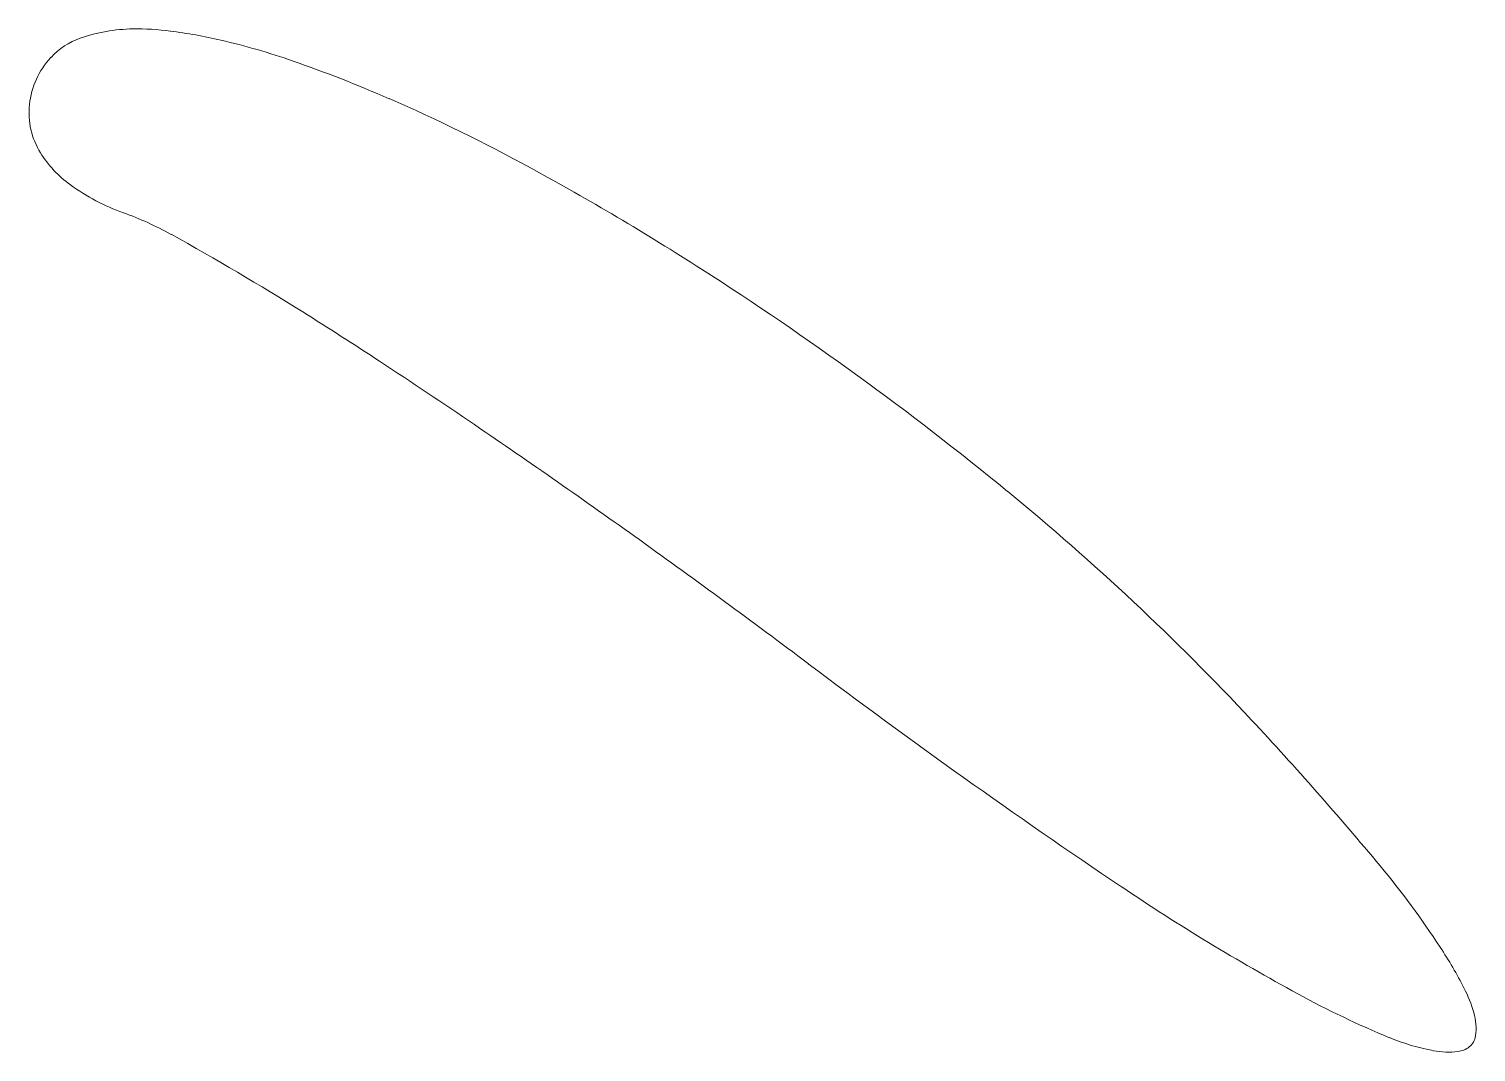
# Model space of a CAD drawing. Header units: millimetres. Extents: x 21.4 to 31.7, y 0.2 to 7.5.
import ezdxf

# ---------------------------------------------------------------- set-up
doc = ezdxf.new("R2010")
doc.units = ezdxf.units.MM
doc.layers.add('5', color=2, linetype='Continuous', lineweight=0, true_color=0xffff00)

msp = doc.modelspace()

# ---------------------------------------------------------------- linework, layer by layer
at = {"layer": '5'}
for centre, radius, start, end in [((21.966, 6.946), 0.513, 109.125, 137.2419), ((22.187, 6.308), 1.189, 90.759, 109.125), ((22.197, 5.581), 1.916, 82.7535, 90.759), ((21.984, 3.913), 3.597, 76.9136, 82.7535), ((21.662, 2.527), 5.02, 70.8185, 76.9136), ((22.022, 6.894), 0.59, 137.2471, 173.7763), ((20.197, -1.686), 9.48, 66.3842, 70.8185), ((21.972, 6.9), 0.539, 173.7763, 212.0346), ((18.853, -4.76), 12.836, 61.3598, 66.3842), ((22.202, 7.044), 0.811, 212.0346, 234.1883), ((15.346, -11.181), 20.152, 57.3502, 61.3598), ((22.62, 7.624), 1.526, 234.1883, 250.2926), ((21.329, 4.021), 2.301, 61.03, 70.2838), ((12.872, -11.255), 19.762, 57.8753, 61.03), ((13.797, -13.598), 23.023, 50.644, 57.3502), ((6.453, -21.477), 31.833, 56.7052, 57.8753), ((-3.24, -36.237), 49.491, 55.7667, 56.7052), ((-8.667, -44.213), 59.138, 54.37662, 55.7667), ((17.002, -9.691), 17.969, 43.0519, 50.644), ((-11.321, -47.917), 63.695, 53.03718, 54.37662), ((58.871, 45.358), 53.041, 233.0373, 235.9951), ((12.94, -13.486), 23.528, 39.6813, 43.0524), ((26.16, -2.517), 6.35, 33.1897, 39.6813), ((37.72, 14.005), 15.22, 235.9951, 241.5181), ((28.747, -0.825), 3.259, 27.2092, 33.1897), ((33.918, 6.998), 7.249, 241.5181, 247.2351), ((30.787, 0.224), 0.965, 16.206, 27.2092), ((31.324, 0.38), 0.406, 352.4835, 16.206), ((31.688, 1.683), 1.484, 247.2351, 259.8887), ((31.607, 0.343), 0.12, 308.094, 352.4835), ((31.536, 0.831), 0.619, 259.8887, 275.969), ((31.584, 0.373), 0.158, 275.969, 308.094)]:
    msp.add_arc(centre, radius, start, end, dxfattribs=at)

doc.saveas('drawing.dxf')
